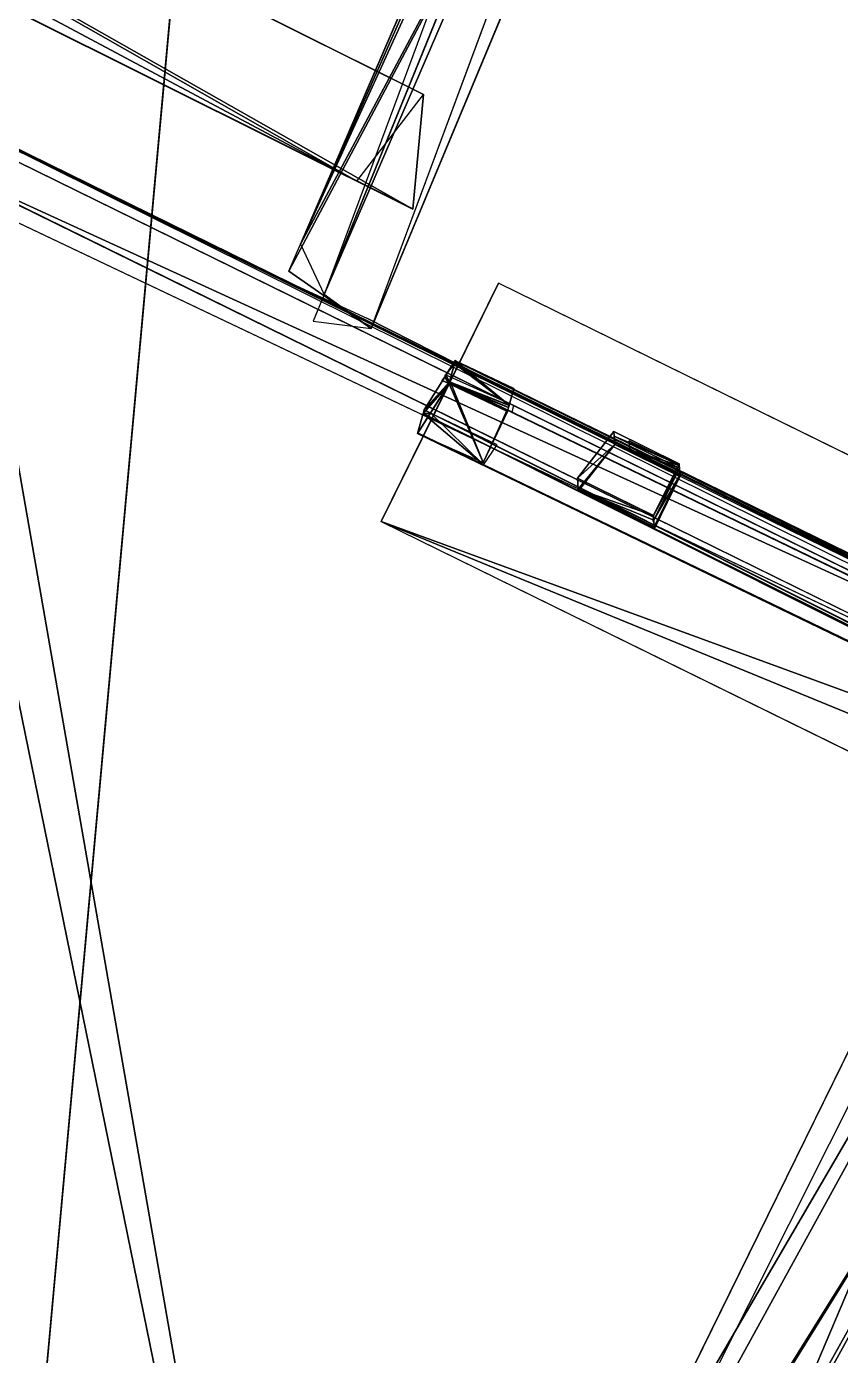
# Model space of a CAD drawing. Extents: x -273 to 66, y -64 to 315.
# Drawn here: x -15.977 to -13.026, y -1.338 to 3.479 of the extents above; entities that cross this region are included whole.
import ezdxf

# ---------------------------------------------------------------- set-up
doc = ezdxf.new("R2010")
doc.units = 0
doc.header["$MEASUREMENT"] = 0
doc.layers.get('0').update_dxf_attribs({"color": 13, "linetype": 'CONTINUOUS'})

# ---------------------------------------------------------------- blocks, each defined once
blk = doc.blocks.new('HOUSE')
at = {"color": 0}
for p, q in [((-50.626, 623.207, -108.507), (-58.625, 704.378, -149.683)), ((-58.185, 626.532, -109.81), (-61.583, 699.812, -146.831)), ((-58.185, 626.532, -109.81), (-61.583, 699.812, -146.831)), ((-60.347, 679.382, -141.137), (-54.871, 623.851, -116.837)), ((-54.805, 640.635, -116.903), (-203.952, 641.532, -116.499)), ((-54.805, 640.635, -116.903), (-203.952, 641.532, -116.499)), ((-54.805, 640.635, -115.992), (-203.942, 641.532, -115.992)), ((-203.498, 641.529, -115.788), (-54.805, 640.635, -115.992)), ((-187.856, 641.435, -116.499), (-54.805, 640.635, -116.499)), ((-187.856, 641.435, -116.499), (-54.805, 640.635, -116.824)), ((-187.856, 641.435, -116.499), (-54.805, 640.635, -116.824)), ((-56.418, 632.58, -117.112), (-54.805, 640.635, -116.903)), ((-51.73, 632.552, -116.3), (-54.805, 640.635, -115.992)), ((-54.805, 640.635, -116.3), (-54.805, 640.635, -115.992)), ((-51.73, 632.552, -116.3), (-54.805, 640.635, -116.3)), ((-51.73, 632.552, -116.3), (-54.805, 640.635, -115.992)), ((-54.805, 640.635, -116.903), (-51.73, 632.552, -116.903)), ((-51.73, 632.552, -116.3), (-54.805, 640.635, -116.3)), ((-54.805, 640.635, -116.3), (-54.805, 640.635, -116.499)), ((-54.805, 640.635, -116.499), (-54.805, 640.635, -116.824)), ((-54.805, 640.635, -116.824), (-54.805, 640.635, -116.903)), ((-54.805, 640.635, -116.499), (-54.805, 640.635, -116.824)), ((-54.805, 640.635, -116.824), (-54.805, 640.635, -116.903)), ((-56.418, 632.58, -117.112), (-205.101, 633.474, -116.71)), ((-56.418, 632.58, -117.112), (-205.101, 633.474, -116.71)), ((-51.73, 632.552, -117.124), (-56.418, 632.58, -117.112)), ((-51.73, 632.552, -116.3), (-51.73, 632.552, -116.903)), ((-51.73, 632.552, -116.3), (-51.73, 632.552, -116.903)), ((-51.73, 632.552, -116.903), (-51.73, 632.552, -117.124)), ((144.441, 630.931, -68.516), (-43.788, 630.93, -68.188)), ((-43.788, 630.93, -68.188), (-43.788, 622.494, -68.21)), ((-43.788, 630.93, -68.188), (-43.788, 622.494, -68.21)), ((-43.788, 622.493, -68.188), (-43.788, 630.93, -68.188)), ((-58.084, 624.338, -108.702), (-58.185, 626.532, -109.81)), ((-58.185, 626.532, -109.81), (-54.871, 623.851, -116.837)), ((-58.084, 624.338, -108.702), (-50.626, 623.207, -108.507)), ((118.094, 622.639, -108.362), (-89.19, 623.491, -108.362)), ((-86.255, 623.491, -116.708), (-30.338, 623.491, -116.708)), ((-61.219, 623.491, -108.375), (-82.752, 623.491, -108.375)), ((-82.752, 623.491, -116.446), (-61.219, 623.491, -116.519)), ((-82.752, 623.491, -116.446), (-61.219, 623.491, -116.519)), ((-61.219, 623.491, -108.375), (-51.265, 623.747, -108.375)), ((-30.338, 623.491, -108.375), (-61.219, 623.491, -108.375)), ((-56.699, 623.491, -116.553), (-61.219, 623.491, -116.519)), ((-30.338, 623.491, -108.375), (-61.219, 623.491, -108.375)), ((-56.699, 623.491, -116.553), (-61.219, 623.491, -116.519)), ((-46.462, 623.491, -116.569), (-56.699, 623.491, -116.553)), ((-46.462, 623.491, -116.569), (-56.699, 623.491, -116.553)), ((-54.871, 623.851, -116.837), (-54.725, 621.706, -115.875)), ((-51.265, 623.747, -108.375), (-49.454, 623.747, -108.375)), ((-49.454, 623.747, -108.375), (-30.338, 623.491, -108.375)), ((-30.338, 623.491, -116.623), (-46.462, 623.491, -116.569)), ((-30.338, 623.491, -116.623), (-46.462, 623.491, -116.569)), ((-43.874, 623.861, -107.831), (-44.344, 619.464, -108.063)), ((-44.223, 622.875, -78.967), (-43.935, 623.688, -102.781)), ((-43.863, 623.687, -102.782), (-43.935, 623.688, -102.781)), ((-43.874, 623.86, -107.807), (-43.874, 623.861, -107.831)), ((-43.874, 623.86, -107.807), (-43.873, 623.837, -107.132)), ((-43.873, 623.837, -107.132), (41.484, 623.947, -108.091)), ((-43.873, 623.837, -107.132), (-39.004, 623.896, -107.144)), ((-43.871, 623.818, -106.579), (-43.873, 623.837, -107.132)), ((-43.871, 623.818, -106.579), (-43.873, 623.837, -107.132)), ((-43.871, 623.818, -106.579), (-43.873, 623.837, -107.132)), ((-43.863, 623.687, -102.782), (-43.871, 623.818, -106.579)), ((-43.863, 623.687, -102.782), (-43.871, 623.818, -106.579)), ((-43.863, 623.687, -102.782), (-43.871, 623.818, -106.579)), ((-43.862, 623.667, -102.228), (-43.863, 623.687, -102.782)), ((-43.862, 623.667, -102.228), (-43.863, 623.687, -102.782)), ((-43.862, 623.667, -102.228), (-43.863, 623.687, -102.782)), ((-43.862, 623.667, -102.228), (-43.863, 623.687, -102.782)), ((-43.862, 623.667, -102.228), (41.495, 623.778, -103.187)), ((-43.796, 622.609, -71.546), (-43.862, 623.667, -102.228)), ((-43.796, 622.609, -71.546), (-43.862, 623.667, -102.228)), ((-43.796, 622.609, -71.546), (-43.862, 623.667, -102.228)), ((-43.796, 622.609, -71.546), (136.592, 623.644, -71.546)), ((126.817, 623.588, -68.536), (-43.796, 622.609, -68.536)), ((-39.004, 623.896, -107.144), (-38.943, 622.924, -78.981)), ((-30.338, 623.445, -108.187), (-31.253, 619.095, -108.187)), ((-31.253, 619.095, -185.561), (-30.338, 623.445, -185.561)), ((-30.338, 623.491, -108.375), (-30.338, 623.491, -108.163)), ((-30.338, 623.491, -116.623), (-30.338, 623.491, -108.375)), ((-30.338, 623.491, -116.623), (-30.338, 623.491, -108.375)), ((-30.338, 623.491, -108.375), (-24.878, 623.491, -108.375)), ((-29.095, 623.491, -116.627), (-30.338, 623.491, -116.623)), ((-30.338, 623.491, -116.708), (-30.338, 623.491, -116.623)), ((-24.878, 623.445, -108.187), (-30.338, 623.445, -108.187)), ((-24.878, 623.445, -158.397), (-30.338, 623.445, -158.397)), ((-30.338, 623.445, -158.397), (-30.338, 623.445, -108.187)), ((-30.338, 623.445, -158.397), (-30.338, 623.445, -108.187)), ((-30.338, 623.445, -185.32), (-30.338, 623.445, -158.397)), ((-30.338, 623.445, -185.561), (-30.338, 623.445, -185.32)), ((-30.338, 623.445, -185.32), (-24.878, 623.445, -185.228)), ((-30.338, 623.445, -185.32), (-30.338, 623.445, -158.397)), ((-30.338, 623.445, -158.397), (-24.878, 623.445, -158.763)), ((-29.095, 623.491, -171.058), (-24.878, 623.491, -171.058)), ((-24.878, 623.491, -116.641), (-29.095, 623.491, -116.627)), ((-24.878, 623.491, -116.641), (-29.095, 623.491, -116.627)), ((11.513, 623.491, -116.763), (-24.878, 623.491, -116.641)), ((-24.878, 623.491, -108.375), (-24.878, 623.491, -116.641)), ((-24.878, 623.491, -108.375), (11.513, 623.491, -108.375)), ((-24.878, 623.491, -108.375), (-24.878, 623.491, -116.641)), ((-24.878, 623.445, -118.124), (-24.878, 623.445, -108.187)), ((-24.878, 623.445, -158.397), (-24.878, 623.445, -118.124)), ((-24.878, 623.445, -158.397), (-24.878, 623.445, -118.124)), ((-24.878, 623.445, -118.124), (-24.878, 619.095, -118.124)), ((-24.878, 623.445, -158.763), (-24.878, 619.095, -158.407)), ((-24.878, 623.445, -158.763), (-24.878, 623.445, -158.397)), ((-24.878, 623.445, -118.124), (-24.878, 619.095, -118.124)), ((-24.878, 623.445, -118.124), (-24.878, 623.445, -108.187)), ((-24.878, 619.095, -108.187), (-24.878, 623.445, -108.187)), ((-24.878, 623.445, -158.763), (-24.878, 623.445, -178.434)), ((-24.878, 623.445, -185.228), (-24.878, 623.445, -178.434)), ((-24.878, 619.095, -158.763), (-24.878, 623.445, -158.763)), ((-24.878, 619.095, -185.318), (-24.878, 623.445, -185.228)), ((-24.878, 623.445, -185.228), (-24.878, 623.445, -178.434)), ((-24.878, 623.445, -158.763), (-24.878, 623.445, -178.434)), ((17.352, 622.685, -110.777), (-88.23, 622.685, -112.389)), ((-54.725, 621.706, -115.875), (-50.626, 623.207, -108.507)), ((-44.353, 622.486, -68.186), (-44.267, 622.75, -75.31)), ((-43.807, 622.493, -68.188), (-44.353, 622.486, -68.186)), ((-44.267, 622.75, -75.31), (-44.275, 622.878, -79.03)), ((-44.267, 622.75, -75.31), (-44.223, 622.875, -78.967)), ((-44.267, 622.75, -75.31), (-43.788, 622.493, -68.188)), ((-43.807, 622.493, -68.188), (-44.267, 622.75, -75.31)), ((-43.807, 622.493, -68.188), (-44.267, 622.75, -75.31)), ((-44.267, 622.75, -75.31), (-43.788, 622.493, -68.188)), ((-44.267, 622.75, -75.31), (-43.788, 622.493, -68.188)), ((-43.807, 622.493, -68.188), (-44.267, 622.75, -75.31)), ((-44.257, 618.092, -68.285), (-43.788, 622.493, -68.188)), ((-44.257, 618.092, -68.285), (-43.788, 622.493, -68.188)), ((-44.257, 618.092, -68.285), (-43.788, 622.493, -68.188)), ((-44.257, 618.092, -68.285), (-43.788, 622.488, -68.053)), ((-44.223, 622.875, -78.967), (-38.626, 623.055, -78.975)), ((-43.796, 622.609, -71.546), (-44.223, 622.875, -78.967)), ((-43.796, 622.609, -71.546), (-44.223, 622.875, -78.967)), ((-43.788, 622.493, -68.188), (-43.807, 622.493, -68.188)), ((-43.788, 622.493, -68.188), (-43.807, 622.493, -68.188)), ((-43.788, 622.482, -67.889), (-43.807, 622.493, -68.188)), ((-43.788, 622.482, -67.889), (-43.807, 622.493, -68.188)), ((-43.788, 622.482, -67.889), (-43.807, 622.493, -68.188)), ((-43.788, 622.493, -68.188), (-43.807, 622.493, -68.188)), ((-43.796, 622.609, -71.546), (-38.943, 622.924, -78.981)), ((-43.796, 622.609, -71.546), (-38.943, 622.924, -78.981)), ((-43.795, 622.598, -71.238), (-43.796, 622.609, -71.546)), ((-43.795, 622.598, -71.238), (-43.796, 622.609, -71.546)), ((-43.795, 622.598, -71.238), (-43.796, 622.609, -71.546)), ((-43.796, 622.609, -68.536), (-43.796, 622.609, -71.546)), ((-38.943, 622.914, -78.673), (-43.795, 622.598, -71.238)), ((-38.943, 622.914, -78.673), (-43.795, 622.598, -71.238)), ((-43.795, 622.598, -71.238), (-43.788, 622.494, -68.21)), ((-43.795, 622.598, -71.238), (-43.788, 622.494, -68.21)), ((-43.795, 622.598, -71.238), (-43.788, 622.494, -68.21)), ((-43.788, 622.493, -68.188), (-38.603, 622.683, -68.194)), ((-43.592, 622.495, -68.188), (-43.788, 622.493, -68.188)), ((-43.592, 622.495, -68.188), (-43.788, 622.482, -67.889)), ((-43.592, 622.495, -68.188), (-43.788, 622.493, -68.188)), ((-43.592, 622.495, -68.188), (-43.788, 622.493, -68.188)), ((-43.592, 622.495, -68.188), (-43.788, 622.482, -67.889)), ((-43.592, 622.495, -68.188), (-43.788, 622.493, -68.188)), ((-43.788, 622.494, -68.21), (-43.788, 622.493, -68.188)), ((-43.788, 622.494, -68.21), (-43.788, 622.493, -68.188)), ((-43.788, 622.494, -68.21), (-43.788, 622.493, -68.188)), ((-43.788, 622.494, -68.21), (-43.788, 610.942, -68.241)), ((-43.788, 622.494, -68.21), (-43.788, 622.493, -68.188)), ((-43.788, 622.493, -68.188), (-43.788, 622.488, -68.053)), ((-38.878, 618.298, -68.426), (-43.788, 622.493, -68.188)), ((-38.878, 618.298, -68.426), (-43.788, 622.493, -68.188)), ((-43.788, 622.493, -68.188), (-43.788, 622.488, -68.053)), ((-43.788, 622.493, -68.188), (-43.788, 622.488, -68.053)), ((-43.788, 622.493, -68.188), (-43.788, 622.488, -68.053)), ((-43.788, 622.488, -68.053), (-43.788, 622.482, -67.889)), ((-43.788, 622.488, -68.053), (-43.788, 622.482, -67.889)), ((-43.788, 622.488, -68.053), (-43.788, 622.482, -67.889)), ((-38.92, 622.552, -68.2), (-43.592, 622.495, -68.188)), ((-38.92, 622.552, -68.2), (-43.592, 622.495, -68.188)), ((-39.014, 622.683, -68.201), (-38.878, 618.298, -68.426)), ((-38.943, 622.924, -78.981), (-38.943, 622.914, -78.673)), ((-38.943, 622.914, -78.673), (-38.935, 622.798, -75.324)), ((-38.935, 622.798, -75.324), (-38.92, 622.552, -68.2)), ((-38.92, 622.552, -68.2), (-38.878, 618.298, -68.426)), ((-88.23, 619.79, -112.389), (17.352, 619.79, -110.777)), ((-81.778, 618.536, -112.239), (10.905, 619.79, -110.24)), ((-44.344, 619.464, -108.063), (-44.33, 619.253, -101.935)), ((-43.75, 619.464, -107.831), (-44.344, 619.464, -108.063)), ((-44.344, 619.464, -108.063), (-44.33, 619.253, -101.935)), ((-44.344, 619.464, -108.063), (-44.33, 619.253, -101.935)), ((46.144, 618.789, -108.38), (-44.344, 619.464, -108.063)), ((-38.273, 619.531, -107.845), (-43.75, 619.464, -107.831)), ((-44.33, 619.253, -101.935), (46.157, 618.577, -102.252)), ((132.963, 619.243, -72.695), (-44.257, 618.092, -72.695)), ((-44.257, 618.092, -68.285), (-38.878, 618.298, -68.426)), ((-31.253, 619.095, -119.613), (-31.253, 619.095, -185.561)), ((-31.253, 619.095, -108.187), (-31.253, 619.095, -119.613)), ((-31.253, 619.095, -108.187), (-24.878, 619.095, -108.187)), ((-31.253, 619.095, -108.187), (-31.253, 619.095, -119.613)), ((-31.253, 619.095, -119.613), (-31.253, 619.095, -185.561)), ((-31.253, 619.095, -185.561), (-24.878, 619.095, -185.561)), ((-24.878, 618.97, -158.397), (-24.878, 619.095, -185.318)), ((-24.878, 619.095, -158.407), (-24.878, 619.095, -118.124)), ((-24.878, 619.095, -118.124), (-24.878, 619.095, -108.187)), ((-24.878, 619.095, -158.407), (-24.878, 619.095, -118.124)), ((-24.878, 619.095, -118.124), (-24.878, 619.095, -108.187)), ((-24.878, 619.095, -185.561), (-24.878, 619.095, -185.318)), ((-24.878, 619.095, -185.318), (-24.878, 619.095, -158.763)), ((-24.878, 619.095, -158.763), (-24.878, 619.095, -158.407)), ((-24.878, 619.095, -185.318), (-24.878, 619.095, -158.763)), ((5.57, 502.773, -112.415), (5.57, 619.008, -112.415)), ((5.57, 368.738, -112.415), (7.618, 618.956, -108.811)), ((-44.257, 618.092, -68.285), (-38.781, 618.159, -68.298)), ((-44.257, 618.092, -72.695), (-44.257, 618.092, -68.285)), ((-43.788, 610.942, -68.241), (144.441, 610.943, -68.569))]:
    blk.add_line(p, q, dxfattribs=at)
at = {"color": 17}
for p, q in [((-50.626, 623.207, -108.507), (-55.314, 703.34, -148.94)), ((-60.012, 699.574, -150.808), (-54.871, 623.851, -116.837)), ((-60.012, 699.574, -150.808), (-54.871, 623.851, -116.837)), ((-51.73, 632.552, -116.3), (-205.101, 633.474, -116.09)), ((-51.73, 632.552, -116.3), (-205.101, 633.474, -116.09)), ((-30.338, 623.445, -158.397), (-30.338, 623.491, -108.375)), ((-29.095, 623.491, -116.627), (-29.095, 623.491, -171.058)), ((-24.878, 623.491, -116.641), (-24.878, 623.491, -171.058)), ((-38.935, 622.798, -75.324), (-43.592, 622.495, -68.188)), ((-38.935, 622.798, -75.324), (-43.592, 622.495, -68.188)), ((-38.603, 622.683, -68.194), (-38.626, 623.055, -78.975)), ((-38.781, 618.159, -68.298), (-38.273, 619.531, -107.845)), ((-44.33, 619.253, -101.935), (-44.257, 618.092, -68.285)), ((-44.33, 619.253, -101.935), (-44.257, 618.092, -68.285)), ((-44.257, 618.092, -68.285), (136.584, 619.267, -68.285))]:
    blk.add_line(p, q, dxfattribs=at)
at = {"color": 0}
mesh = blk.add_polyface(dxfattribs=at)
corners = [(-55.314, 703.34, -148.94), (-61.664, 701.557, -147.712), (-61.808, 704.663, -149.281), (-61.583, 699.812, -146.831), (-58.185, 626.532, -109.81), (-58.084, 624.338, -108.702), (-50.626, 623.207, -108.507)]
mesh.append_faces([[corners[k] for k in face] for face in [(0, 1, 2), (5, 0, 6)]], dxfattribs={"vtx0": -1, "color": 0})
mesh.append_faces([[corners[k] for k in face] for face in [(1, 0, 3), (3, 0, 4), (4, 0, 5)]], dxfattribs={"vtx0": -1, "vtx1": -1, "color": 0})
mesh = blk.add_polyface(dxfattribs=at)
corners = [(-50.626, 623.207, -108.507), (-54.871, 623.851, -116.837), (-54.725, 621.706, -115.875), (-58.625, 704.378, -149.683), (-60.012, 699.574, -150.808), (-60.275, 703.442, -152.543)]
mesh.append_faces([[corners[k] for k in face] for face in [(0, 1, 2), (4, 3, 5)]], dxfattribs={"vtx0": -1, "color": 0})
mesh.append_faces([[corners[k] for k in face] for face in [(1, 3, 4)]], dxfattribs={"vtx0": -1, "vtx1": -1, "color": 0})
mesh.append_faces([[corners[k] for k in face] for face in [(1, 0, 3)]], dxfattribs={"vtx0": -1, "vtx2": -1, "color": 0})
mesh = blk.add_polyface(dxfattribs=at)
corners = [(-60.012, 699.574, -150.808), (-58.185, 626.532, -109.81), (-54.871, 623.851, -116.837), (-60.846, 699.7, -148.698), (-61.583, 699.812, -146.831)]
mesh.append_faces([[corners[k] for k in face] for face in [(0, 1, 2), (1, 3, 4)]], dxfattribs={"vtx0": -1, "color": 0})
mesh.append_faces([[corners[k] for k in face] for face in [(1, 0, 3)]], dxfattribs={"vtx0": -1, "vtx2": -1, "color": 0})
mesh = blk.add_polyface(dxfattribs=at)
corners = [(-205.101, 633.474, -116.71), (-204.759, 637.504, -116.604), (-205.566, 633.476, -116.709), (-56.418, 632.58, -117.112), (-203.952, 641.532, -116.499), (-54.805, 640.635, -116.903)]
mesh.append_faces([[corners[k] for k in face] for face in [(0, 1, 2), (4, 3, 5)]], dxfattribs={"vtx0": -1, "color": 0})
mesh.append_faces([[corners[k] for k in face] for face in [(1, 3, 4)]], dxfattribs={"vtx0": -1, "vtx1": -1, "color": 0})
mesh.append_faces([[corners[k] for k in face] for face in [(1, 0, 3)]], dxfattribs={"vtx0": -1, "vtx2": -1, "color": 0})
mesh = blk.add_polyface(dxfattribs=at)
corners = [(-203.498, 641.529, -115.788), (-51.73, 632.552, -116.3), (-205.101, 633.474, -116.09), (-54.805, 640.635, -115.992)]
mesh.append_faces([[corners[k] for k in face] for face in [(0, 1, 2), (1, 0, 3)]], dxfattribs={"vtx0": -1, "color": 0})
mesh = blk.add_polyface(dxfattribs=at)
corners = [(-54.805, 640.635, -116.824), (-203.952, 641.532, -116.499), (-54.805, 640.635, -116.903), (-187.856, 641.435, -116.499)]
mesh.append_faces([[corners[k] for k in face] for face in [(0, 1, 2), (1, 0, 3)]], dxfattribs={"vtx0": -1, "color": 0})
mesh = blk.add_polyface(dxfattribs=at)
corners = [(-187.856, 641.435, -116.499), (-54.805, 640.635, -116.824), (-54.805, 640.635, -116.499)]
mesh.append_faces([[corners[k] for k in face] for face in [(0, 1, 2)]], dxfattribs={"color": 0})
mesh = blk.add_polyface(dxfattribs=at)
corners = [(-54.805, 640.635, -116.3), (-51.73, 632.552, -116.3), (-54.805, 640.635, -115.992)]
mesh.append_faces([[corners[k] for k in face] for face in [(0, 1, 2)]], dxfattribs={"color": 0})
mesh = blk.add_polyface(dxfattribs=at)
corners = [(-54.805, 640.635, -116.3), (-54.805, 640.635, -116.824), (-51.73, 632.552, -116.3), (-54.805, 640.635, -116.499), (-54.805, 640.635, -116.903), (-51.73, 632.552, -116.903)]
mesh.append_faces([[corners[k] for k in face] for face in [(1, 0, 3), (2, 4, 5)]], dxfattribs={"vtx0": -1, "color": 0})
mesh.append_faces([[corners[k] for k in face] for face in [(0, 1, 2), (4, 2, 1)]], dxfattribs={"vtx0": -1, "vtx1": -1, "color": 0})
mesh = blk.add_polyface(dxfattribs=at)
corners = [(-56.418, 632.58, -117.112), (-51.73, 632.552, -116.903), (-51.73, 632.552, -117.124), (-205.101, 633.474, -116.71), (-51.73, 632.552, -116.3), (-205.101, 633.474, -116.09)]
mesh.append_faces([[corners[k] for k in face] for face in [(0, 1, 2), (4, 3, 5)]], dxfattribs={"vtx0": -1, "color": 0})
mesh.append_faces([[corners[k] for k in face] for face in [(1, 3, 4)]], dxfattribs={"vtx0": -1, "vtx1": -1, "color": 0})
mesh.append_faces([[corners[k] for k in face] for face in [(1, 0, 3)]], dxfattribs={"vtx0": -1, "vtx2": -1, "color": 0})
at = {"color": 17}
mesh = blk.add_polyface(dxfattribs=at)
corners = [(144.441, 610.943, -68.569), (144.441, 623.588, -68.536), (-43.788, 610.942, -68.241), (-43.788, 630.93, -68.188), (-43.788, 622.494, -68.21), (144.441, 630.931, -68.516)]
mesh.append_faces([[corners[k] for k in face] for face in [(2, 3, 4)]], dxfattribs={"vtx0": -1, "color": 17})
mesh.append_faces([[corners[k] for k in face] for face in [(3, 2, 5), (5, 2, 1)]], dxfattribs={"vtx0": -1, "vtx1": -1, "color": 17})
mesh.append_faces([[corners[k] for k in face] for face in [(0, 1, 2)]], dxfattribs={"vtx1": -1, "color": 17})
at = {"color": 0}
mesh = blk.add_polyface(dxfattribs=at)
corners = [(-43.788, 630.93, -68.188), (-43.788, 622.493, -68.188), (-43.788, 622.494, -68.21)]
mesh.append_faces([[corners[k] for k in face] for face in [(0, 1, 2)]], dxfattribs={"color": 0})
mesh = blk.add_polyface(dxfattribs=at)
corners = [(-86.255, 623.491, -116.435), (-30.338, 623.491, -116.708), (-86.255, 623.491, -116.708), (-56.699, 623.491, -116.553), (-30.338, 623.491, -116.623), (-46.462, 623.491, -116.569), (-82.752, 623.491, -116.446), (-61.219, 623.491, -116.519)]
mesh.append_faces([[corners[k] for k in face] for face in [(0, 1, 2), (4, 3, 5), (3, 6, 7)]], dxfattribs={"vtx0": -1, "color": 0})
mesh.append_faces([[corners[k] for k in face] for face in [(1, 3, 4)]], dxfattribs={"vtx0": -1, "vtx1": -1, "color": 0})
mesh.append_faces([[corners[k] for k in face] for face in [(1, 0, 3)]], dxfattribs={"vtx0": -1, "vtx1": -1, "vtx2": -1, "color": 0})
mesh.append_faces([[corners[k] for k in face] for face in [(3, 0, 6)]], dxfattribs={"vtx0": -1, "vtx2": -1, "color": 0})
at = {"color": 17}
mesh = blk.add_polyface(dxfattribs=at)
corners = [(-46.462, 623.491, -116.569), (-30.338, 623.491, -108.375), (-30.338, 623.491, -116.623), (-56.699, 623.491, -116.553), (-61.219, 623.491, -116.519), (-82.752, 623.491, -116.446), (-61.219, 623.491, -108.375), (-82.752, 623.491, -108.375)]
mesh.append_faces([[corners[k] for k in face] for face in [(0, 1, 2), (6, 5, 7)]], dxfattribs={"vtx0": -1, "color": 17})
mesh.append_faces([[corners[k] for k in face] for face in [(1, 5, 6)]], dxfattribs={"vtx0": -1, "vtx1": -1, "color": 17})
mesh.append_faces([[corners[k] for k in face] for face in [(1, 0, 3), (1, 3, 4), (1, 4, 5)]], dxfattribs={"vtx0": -1, "vtx2": -1, "color": 17})
at = {"color": 0}
mesh = blk.add_polyface(dxfattribs=at)
corners = [(-51.265, 623.747, -108.375), (-30.338, 623.491, -108.375), (-61.219, 623.491, -108.375), (-49.454, 623.747, -108.375)]
mesh.append_faces([[corners[k] for k in face] for face in [(0, 1, 2), (1, 0, 3)]], dxfattribs={"vtx0": -1, "color": 0})
mesh = blk.add_polyface(dxfattribs=at)
corners = [(-44.33, 619.253, -101.935), (-43.788, 622.493, -68.188), (-44.257, 618.092, -68.285), (-44.344, 619.464, -108.063), (-43.788, 622.494, -68.21), (-43.795, 622.598, -71.238), (-43.796, 622.609, -71.546), (-43.874, 623.861, -107.831), (-43.874, 623.86, -107.807), (-43.862, 623.667, -102.228), (-43.863, 623.687, -102.782), (-43.871, 623.818, -106.579), (-43.873, 623.837, -107.132)]
mesh.append_faces([[corners[k] for k in face] for face in [(0, 1, 2), (11, 8, 12)]], dxfattribs={"vtx0": -1, "color": 0})
mesh.append_faces([[corners[k] for k in face] for face in [(1, 3, 4), (4, 3, 5), (5, 3, 6), (6, 8, 9), (9, 8, 10), (10, 8, 11)]], dxfattribs={"vtx0": -1, "vtx1": -1, "color": 0})
mesh.append_faces([[corners[k] for k in face] for face in [(1, 0, 3), (6, 3, 7), (6, 7, 8)]], dxfattribs={"vtx0": -1, "vtx2": -1, "color": 0})
mesh = blk.add_polyface(dxfattribs=at)
corners = [(-43.935, 623.688, -102.781), (-43.862, 623.667, -102.228), (-43.863, 623.687, -102.782), (-44.223, 622.875, -78.967), (-43.796, 622.609, -71.546)]
mesh.append_faces([[corners[k] for k in face] for face in [(0, 1, 2), (1, 3, 4)]], dxfattribs={"vtx0": -1, "color": 0})
mesh.append_faces([[corners[k] for k in face] for face in [(1, 0, 3)]], dxfattribs={"vtx0": -1, "vtx2": -1, "color": 0})
at = {"color": 17}
mesh = blk.add_polyface(dxfattribs=at)
corners = [(-43.873, 623.837, -107.132), (41.495, 623.778, -103.187), (41.484, 623.947, -108.091), (-43.871, 623.818, -106.579), (-43.863, 623.687, -102.782), (-43.862, 623.667, -102.228)]
mesh.append_faces([[corners[k] for k in face] for face in [(0, 1, 2), (1, 4, 5)]], dxfattribs={"vtx0": -1, "color": 17})
mesh.append_faces([[corners[k] for k in face] for face in [(1, 0, 3), (1, 3, 4)]], dxfattribs={"vtx0": -1, "vtx2": -1, "color": 17})
mesh = blk.add_polyface(dxfattribs=at)
corners = [(-43.873, 623.837, -107.132), (-38.943, 622.924, -78.981), (-39.004, 623.896, -107.144), (-43.871, 623.818, -106.579), (-43.863, 623.687, -102.782), (-43.862, 623.667, -102.228), (-43.796, 622.609, -71.546)]
mesh.append_faces([[corners[k] for k in face] for face in [(0, 1, 2), (1, 5, 6)]], dxfattribs={"vtx0": -1, "color": 17})
mesh.append_faces([[corners[k] for k in face] for face in [(1, 0, 3), (1, 3, 4), (1, 4, 5)]], dxfattribs={"vtx0": -1, "vtx2": -1, "color": 17})
at = {"color": 0}
mesh = blk.add_polyface(dxfattribs=at)
corners = [(136.592, 623.644, -68.536), (-43.796, 622.609, -71.546), (136.592, 623.644, -71.546), (-43.796, 622.609, -68.536), (126.817, 623.588, -68.536)]
mesh.append_faces([[corners[k] for k in face] for face in [(0, 1, 2), (3, 0, 4)]], dxfattribs={"vtx0": -1, "color": 0})
mesh.append_faces([[corners[k] for k in face] for face in [(1, 0, 3)]], dxfattribs={"vtx0": -1, "vtx1": -1, "color": 0})
at = {"color": 17}
mesh = blk.add_polyface(dxfattribs=at)
corners = [(-30.338, 623.445, -108.187), (-31.253, 619.095, -119.613), (-31.253, 619.095, -108.187), (-31.253, 619.095, -185.561), (-30.338, 623.445, -185.561), (-30.338, 623.445, -158.397), (-30.338, 623.445, -185.32)]
mesh.append_faces([[corners[k] for k in face] for face in [(0, 1, 2), (4, 5, 6)]], dxfattribs={"vtx0": -1, "color": 17})
mesh.append_faces([[corners[k] for k in face] for face in [(1, 0, 3), (3, 0, 4)]], dxfattribs={"vtx0": -1, "vtx1": -1, "color": 17})
mesh.append_faces([[corners[k] for k in face] for face in [(4, 0, 5)]], dxfattribs={"vtx0": -1, "vtx2": -1, "color": 17})
mesh = blk.add_polyface(dxfattribs=at)
corners = [(-29.095, 623.491, -116.627), (-24.878, 623.491, -108.375), (-24.878, 623.491, -116.641), (-30.338, 623.491, -116.623), (-30.338, 623.491, -108.375)]
mesh.append_faces([[corners[k] for k in face] for face in [(0, 1, 2), (1, 3, 4)]], dxfattribs={"vtx0": -1, "color": 17})
mesh.append_faces([[corners[k] for k in face] for face in [(1, 0, 3)]], dxfattribs={"vtx0": -1, "vtx2": -1, "color": 17})
mesh = blk.add_polyface(dxfattribs=at)
corners = [(-30.338, 623.445, -108.187), (-24.878, 623.445, -158.397), (-30.338, 623.445, -158.397), (-24.878, 623.445, -118.124), (-24.878, 623.445, -108.187)]
mesh.append_faces([[corners[k] for k in face] for face in [(0, 1, 2), (3, 0, 4)]], dxfattribs={"vtx0": -1, "color": 17})
mesh.append_faces([[corners[k] for k in face] for face in [(1, 0, 3)]], dxfattribs={"vtx0": -1, "vtx1": -1, "color": 17})
mesh = blk.add_polyface(dxfattribs=at)
corners = [(-30.338, 623.445, -158.397), (-24.878, 623.445, -185.228), (-30.338, 623.445, -185.32), (-24.878, 623.445, -178.434), (-24.878, 623.445, -158.763)]
mesh.append_faces([[corners[k] for k in face] for face in [(0, 1, 2), (3, 0, 4)]], dxfattribs={"vtx0": -1, "color": 17})
mesh.append_faces([[corners[k] for k in face] for face in [(1, 0, 3)]], dxfattribs={"vtx0": -1, "vtx1": -1, "color": 17})
mesh = blk.add_polyface(dxfattribs=at)
corners = [(-29.095, 623.491, -116.627), (-24.878, 623.491, -171.058), (-29.095, 623.491, -171.058), (-24.878, 623.491, -116.641)]
mesh.append_faces([[corners[k] for k in face] for face in [(0, 1, 2), (1, 0, 3)]], dxfattribs={"vtx0": -1, "color": 17})
mesh = blk.add_polyface(dxfattribs=at)
corners = [(-24.878, 623.491, -116.641), (11.513, 623.491, -108.375), (11.513, 623.491, -116.763), (-24.878, 623.491, -108.375)]
mesh.append_faces([[corners[k] for k in face] for face in [(0, 1, 2), (1, 0, 3)]], dxfattribs={"vtx0": -1, "color": 17})
mesh = blk.add_polyface(dxfattribs=at)
corners = [(-24.878, 619.095, -158.407), (-24.878, 623.445, -118.124), (-24.878, 619.095, -118.124), (-24.878, 623.445, -158.763), (-24.878, 623.445, -158.397)]
mesh.append_faces([[corners[k] for k in face] for face in [(0, 1, 2), (1, 3, 4)]], dxfattribs={"vtx0": -1, "color": 17})
mesh.append_faces([[corners[k] for k in face] for face in [(1, 0, 3)]], dxfattribs={"vtx0": -1, "vtx2": -1, "color": 17})
at = {"color": 0}
mesh = blk.add_polyface(dxfattribs=at)
corners = [(-24.878, 623.445, -118.124), (-24.878, 619.095, -108.187), (-24.878, 619.095, -118.124), (-24.878, 623.445, -108.187)]
mesh.append_faces([[corners[k] for k in face] for face in [(0, 1, 2), (1, 0, 3)]], dxfattribs={"vtx0": -1, "color": 0})
at = {"color": 17}
mesh = blk.add_polyface(dxfattribs=at)
corners = [(-24.878, 623.445, -185.228), (-24.878, 623.445, -178.434), (-24.878, 619.095, -185.318), (-24.878, 623.445, -158.763), (-24.878, 619.095, -158.763)]
mesh.append_faces([[corners[k] for k in face] for face in [(2, 3, 4)]], dxfattribs={"vtx0": -1, "color": 17})
mesh.append_faces([[corners[k] for k in face] for face in [(3, 2, 1)]], dxfattribs={"vtx0": -1, "vtx1": -1, "color": 17})
mesh.append_faces([[corners[k] for k in face] for face in [(0, 1, 2)]], dxfattribs={"vtx1": -1, "color": 17})
at = {"color": 0}
mesh = blk.add_polyface(dxfattribs=at)
corners = [(17.352, 622.685, -110.777), (-88.23, 619.79, -112.389), (-88.23, 622.685, -112.389), (17.352, 619.79, -110.777)]
mesh.append_faces([[corners[k] for k in face] for face in [(0, 1, 2), (1, 0, 3)]], dxfattribs={"vtx0": -1, "color": 0})
mesh = blk.add_polyface(dxfattribs=at)
corners = [(-44.353, 622.486, -68.186), (-43.807, 622.493, -68.188), (-44.267, 622.75, -75.31)]
mesh.append_faces([[corners[k] for k in face] for face in [(0, 1, 2)]], dxfattribs={"color": 0})
mesh = blk.add_polyface(dxfattribs=at)
corners = [(-44.267, 622.75, -75.31), (-43.796, 622.609, -71.546), (-44.223, 622.875, -78.967), (-43.795, 622.598, -71.238), (-43.788, 622.493, -68.188), (-43.788, 622.494, -68.21)]
mesh.append_faces([[corners[k] for k in face] for face in [(0, 1, 2), (3, 4, 5)]], dxfattribs={"vtx0": -1, "color": 0})
mesh.append_faces([[corners[k] for k in face] for face in [(1, 0, 3)]], dxfattribs={"vtx0": -1, "vtx1": -1, "color": 0})
mesh.append_faces([[corners[k] for k in face] for face in [(3, 0, 4)]], dxfattribs={"vtx0": -1, "vtx2": -1, "color": 0})
mesh = blk.add_polyface(dxfattribs=at)
corners = [(-43.807, 622.493, -68.188), (-44.267, 622.75, -75.31), (-43.788, 622.493, -68.188)]
mesh.append_faces([[corners[k] for k in face] for face in [(0, 1, 2)]], dxfattribs={"color": 0})
mesh = blk.add_polyface(dxfattribs=at)
corners = [(-43.807, 622.493, -68.188), (-43.788, 622.493, -68.188), (-44.267, 622.75, -75.31), (-43.788, 622.488, -68.053), (-43.788, 622.482, -67.889)]
mesh.append_faces([[corners[k] for k in face] for face in [(0, 1, 2), (3, 0, 4)]], dxfattribs={"vtx0": -1, "color": 0})
mesh.append_faces([[corners[k] for k in face] for face in [(1, 0, 3)]], dxfattribs={"vtx0": -1, "vtx1": -1, "color": 0})
mesh = blk.add_polyface(dxfattribs=at)
corners = [(-38.878, 618.298, -68.426), (-43.788, 622.493, -68.188), (-44.257, 618.092, -68.285)]
mesh.append_faces([[corners[k] for k in face] for face in [(0, 1, 2)]], dxfattribs={"color": 0})
mesh = blk.add_polyface(dxfattribs=at)
corners = [(-43.788, 622.493, -68.188), (-43.788, 622.488, -68.053), (-44.257, 618.092, -68.285)]
mesh.append_faces([[corners[k] for k in face] for face in [(0, 1, 2)]], dxfattribs={"color": 0})
mesh = blk.add_polyface(dxfattribs=at)
corners = [(-43.807, 622.493, -68.188), (-43.788, 622.488, -68.053), (-43.788, 622.493, -68.188), (-43.788, 622.482, -67.889)]
mesh.append_faces([[corners[k] for k in face] for face in [(0, 1, 2), (1, 0, 3)]], dxfattribs={"vtx0": -1, "color": 0})
mesh = blk.add_polyface(dxfattribs=at)
corners = [(-43.796, 622.609, -71.546), (-38.943, 622.914, -78.673), (-38.943, 622.924, -78.981), (-43.795, 622.598, -71.238)]
mesh.append_faces([[corners[k] for k in face] for face in [(0, 1, 2), (1, 0, 3)]], dxfattribs={"vtx0": -1, "color": 0})
at = {"color": 17}
mesh = blk.add_polyface(dxfattribs=at)
corners = [(-43.795, 622.598, -71.238), (-38.935, 622.798, -75.324), (-38.943, 622.914, -78.673), (-43.592, 622.495, -68.188), (-43.788, 622.494, -68.21), (-43.788, 622.493, -68.188)]
mesh.append_faces([[corners[k] for k in face] for face in [(0, 1, 2), (3, 4, 5)]], dxfattribs={"vtx0": -1, "color": 17})
mesh.append_faces([[corners[k] for k in face] for face in [(1, 0, 3)]], dxfattribs={"vtx0": -1, "vtx1": -1, "color": 17})
mesh.append_faces([[corners[k] for k in face] for face in [(3, 0, 4)]], dxfattribs={"vtx0": -1, "vtx2": -1, "color": 17})
at = {"color": 0}
mesh = blk.add_polyface(dxfattribs=at)
corners = [(-38.878, 618.298, -68.426), (-43.592, 622.495, -68.188), (-43.788, 622.493, -68.188), (-38.92, 622.552, -68.2)]
mesh.append_faces([[corners[k] for k in face] for face in [(0, 1, 2), (1, 0, 3)]], dxfattribs={"vtx0": -1, "color": 0})
mesh = blk.add_polyface(dxfattribs=at)
corners = [(-43.592, 622.495, -68.188), (-43.788, 622.488, -68.053), (-43.788, 622.482, -67.889), (-43.788, 622.493, -68.188)]
mesh.append_faces([[corners[k] for k in face] for face in [(0, 1, 2), (1, 0, 3)]], dxfattribs={"vtx0": -1, "color": 0})
at = {"color": 17}
mesh = blk.add_polyface(dxfattribs=at)
corners = [(-43.592, 622.495, -68.188), (-38.92, 622.552, -68.2), (-38.935, 622.798, -75.324)]
mesh.append_faces([[corners[k] for k in face] for face in [(0, 1, 2)]], dxfattribs={"color": 17})
at = {"color": 0}
mesh = blk.add_polyface(dxfattribs=at)
corners = [(-87.645, 619.438, -112.366), (-89.942, 580.831, -112.415), (-89.942, 619.79, -112.415), (-89.942, 578.486, -112.415), (-89.942, 502.773, -112.415), (-87.641, 619.414, -112.366), (2.57, 502.773, -110.42), (-81.778, 618.536, -112.239), (10.905, 619.79, -110.24), (5.57, 502.773, -110.355), (17.394, 502.773, -110.1), (17.394, 619.79, -110.1)]
mesh.append_faces([[corners[k] for k in face] for face in [(0, 1, 2), (10, 8, 11)]], dxfattribs={"vtx0": -1, "color": 0})
mesh.append_faces([[corners[k] for k in face] for face in [(1, 0, 3), (3, 0, 4), (4, 5, 6), (6, 8, 9), (9, 8, 10)]], dxfattribs={"vtx0": -1, "vtx1": -1, "color": 0})
mesh.append_faces([[corners[k] for k in face] for face in [(4, 0, 5), (6, 5, 7), (6, 7, 8)]], dxfattribs={"vtx0": -1, "vtx2": -1, "color": 0})
at = {"color": 17}
mesh = blk.add_polyface(dxfattribs=at)
corners = [(-44.33, 619.253, -101.935), (-43.75, 619.464, -107.831), (-44.344, 619.464, -108.063), (-38.781, 618.159, -68.298), (-38.273, 619.531, -107.845), (-44.257, 618.092, -68.285)]
mesh.append_faces([[corners[k] for k in face] for face in [(0, 1, 2), (1, 3, 4), (3, 0, 5)]], dxfattribs={"vtx0": -1, "color": 17})
mesh.append_faces([[corners[k] for k in face] for face in [(3, 1, 0)]], dxfattribs={"vtx0": -1, "vtx1": -1, "vtx2": -1, "color": 17})
at = {"color": 0}
mesh = blk.add_polyface(dxfattribs=at)
corners = [(46.146, 618.75, -107.261), (-44.344, 619.464, -108.063), (46.144, 618.789, -108.38), (-44.33, 619.253, -101.935), (46.157, 618.577, -102.252)]
mesh.append_faces([[corners[k] for k in face] for face in [(0, 1, 2), (3, 0, 4)]], dxfattribs={"vtx0": -1, "color": 0})
mesh.append_faces([[corners[k] for k in face] for face in [(1, 0, 3)]], dxfattribs={"vtx0": -1, "vtx1": -1, "color": 0})
at = {"color": 17}
mesh = blk.add_polyface(dxfattribs=at)
corners = [(-44.257, 618.092, -68.285), (132.963, 619.243, -72.695), (-44.257, 618.092, -72.695), (136.584, 619.267, -68.285), (136.584, 619.267, -72.695)]
mesh.append_faces([[corners[k] for k in face] for face in [(0, 1, 2), (1, 3, 4)]], dxfattribs={"vtx0": -1, "color": 17})
mesh.append_faces([[corners[k] for k in face] for face in [(3, 1, 0)]], dxfattribs={"vtx0": -1, "vtx1": -1, "color": 17})
at = {"color": 0}
mesh = blk.add_polyface(dxfattribs=at)
corners = [(-24.878, 619.095, -185.318), (-31.253, 619.095, -185.561), (-24.878, 619.095, -185.561), (-31.253, 619.095, -119.613), (-24.878, 619.095, -158.763), (-24.878, 619.095, -158.407), (-24.878, 619.095, -118.124), (-31.253, 619.095, -108.187), (-24.878, 619.095, -108.187)]
mesh.append_faces([[corners[k] for k in face] for face in [(0, 1, 2), (7, 6, 8)]], dxfattribs={"vtx0": -1, "color": 0})
mesh.append_faces([[corners[k] for k in face] for face in [(1, 0, 3), (3, 6, 7)]], dxfattribs={"vtx0": -1, "vtx1": -1, "color": 0})
mesh.append_faces([[corners[k] for k in face] for face in [(3, 0, 4), (3, 4, 5), (3, 5, 6)]], dxfattribs={"vtx0": -1, "vtx2": -1, "color": 0})
mesh = blk.add_polyface(dxfattribs=at)
corners = [(17.281, 619.008, -108.375), (5.57, 502.773, -112.415), (5.57, 619.008, -112.415), (5.57, 500.427, -112.415), (5.57, 397.223, -112.415), (5.57, 369.096, -112.415), (17.281, 369.177, -108.375), (17.281, 369.096, -108.375)]
mesh.append_faces([[corners[k] for k in face] for face in [(0, 1, 2)]], dxfattribs={"vtx0": -1, "color": 0})
mesh.append_faces([[corners[k] for k in face] for face in [(1, 0, 3), (3, 0, 4), (4, 0, 5)]], dxfattribs={"vtx0": -1, "vtx1": -1, "color": 0})
mesh.append_faces([[corners[k] for k in face] for face in [(5, 0, 6)]], dxfattribs={"vtx0": -1, "vtx2": -1, "color": 0})
mesh.append_faces([[corners[k] for k in face] for face in [(7, 5, 6)]], dxfattribs={"vtx1": -1, "color": 0})
mesh = blk.add_polyface(dxfattribs=at)
corners = [(138.781, 619.008, -108.375), (137.144, 502.773, -108.375), (137.144, 619.008, -108.375), (138.781, 468.63, -108.375), (138.781, 369.177, -108.375), (17.281, 619.008, -108.375), (62.288, 369.177, -108.375), (17.281, 369.177, -108.375), (112.657, 619.008, -108.375), (70.511, 369.177, -108.375), (132.367, 619.008, -108.375), (137.13, 619.008, -108.375)]
mesh.append_faces([[corners[k] for k in face] for face in [(0, 1, 2), (5, 6, 7), (1, 10, 11)]], dxfattribs={"vtx0": -1, "color": 0})
mesh.append_faces([[corners[k] for k in face] for face in [(6, 8, 9), (9, 8, 4)]], dxfattribs={"vtx0": -1, "vtx1": -1, "color": 0})
mesh.append_faces([[corners[k] for k in face] for face in [(4, 10, 1)]], dxfattribs={"vtx0": -1, "vtx1": -1, "vtx2": -1, "color": 0})
mesh.append_faces([[corners[k] for k in face] for face in [(1, 0, 3), (1, 3, 4), (6, 5, 8), (4, 8, 10)]], dxfattribs={"vtx0": -1, "vtx2": -1, "color": 0})
mesh = blk.add_polyface(dxfattribs=at)
corners = [(-81.524, 580.831, -8.113), (-89.942, 578.486, -8.113), (-89.942, 580.831, -8.113), (-89.942, 502.773, -8.113), (-81.524, 511.589, -8.113), (2.57, 502.773, -8.113), (5.57, 511.589, -8.113), (5.57, 502.773, -8.113)]
mesh.append_faces([[corners[k] for k in face] for face in [(0, 1, 2), (5, 6, 7)]], dxfattribs={"vtx0": -1, "color": 0})
mesh.append_faces([[corners[k] for k in face] for face in [(1, 0, 3), (3, 4, 5)]], dxfattribs={"vtx0": -1, "vtx1": -1, "color": 0})
mesh.append_faces([[corners[k] for k in face] for face in [(3, 0, 4), (5, 4, 6)]], dxfattribs={"vtx0": -1, "vtx2": -1, "color": 0})
at = {"color": 8}
mesh = blk.add_polyface(dxfattribs=at)
corners = [(-252.698, 388.344, 39.932), (-181.149, 511.589, -0.399), (-505.397, 511.589, -0.399), (-131.336, 455.84, 17.845), (17.295, 388.344, 39.932), (-81.524, 511.589, -0.399), (17.295, 511.589, -0.399)]
mesh.append_faces([[corners[k] for k in face] for face in [(0, 1, 2), (5, 4, 6)]], dxfattribs={"vtx0": -1, "color": 8})
mesh.append_faces([[corners[k] for k in face] for face in [(1, 0, 3), (3, 4, 5)]], dxfattribs={"vtx0": -1, "vtx1": -1, "color": 8})
mesh.append_faces([[corners[k] for k in face] for face in [(3, 0, 4)]], dxfattribs={"vtx0": -1, "vtx2": -1, "color": 8})

msp = doc.modelspace()

# ---------------------------------------------------------------- block references
at = {"color": 0, "extrusion": (0.000762142, -0.012594, 0.99992), "xscale": 0.04822487279999959, "yscale": 0.04822487279999978, "zscale": 0.04822487279999997, "rotation": 333.8344898806029}
msp.add_blockref('HOUSE', (-25.7921, -25.6203, 8.858), dxfattribs=at)

# ---------------------------------------------------------------- meshes
at = {"color": 0}
mesh = msp.add_polyface(dxfattribs=at)
corners = [(-11.1723, 51.3911), (-15.2857, 5.3929), (-15.6208, 62.1668), (-12.5481, 10.5911), (-1.9859, 5.0285), (-5.9667, 40.96), (-0.0307, 30.9266), (6.6056, 21.342), (-17.7059, -21.119), (-19.2898, 73.2322), (-6.7596, -0.1829), (-27.4815, 315.3231), (-25.4301, 130.899), (-25.8572, 119.249), (-24.1735, 142.4889), (-22.0938, 153.9597), (-11.9732, 146.4238), (47.0091, 60.1141), (49.4159, 53.7966), (66.3884, 0.2595), (-11.7553, 75.0548), (-9.4323, 67.3785), (-6.6671, 59.8503), (-3.4689, 52.4955), (-2.869, 49.7266), (-1.9425, 47.0492), (-0.7025, 44.5018), (0.833, 42.1208), (2.6421, 39.9405), (4.6989, 37.9921), (6.9738, 36.3034), (9.4342, 34.8988), (12.0449, 33.7984), (14.7685, 33.0179), (17.5657, 32.5686), (20.3967, 32.4568), (-273.2204, 45.101), (3.0636, -64.3076), (-25.4525, 107.5982), (-24.2181, 96.0059), (-22.1604, 84.5311), (-8.557, -25.9606), (-3.8712, -18.3499), (1.1316, -21.4301), (13.8126, -0.8333), (17.1776, 14.297), (23.42, 26.3375), (-16.073, 122.743), (-16.4903, 106.7151), (-16.5148, 114.7351), (-15.9997, 98.7101), (-15.1666, 130.7117), (-15.0446, 90.7471), (-13.7984, 138.6142), (-13.6282, 82.8531)]
mesh.append_faces([[corners[k] for k in face] for face in [(4, 6, 7), (8, 1, 10), (34, 17, 35), (47, 48, 49)]], dxfattribs={"vtx0": -1, "color": 0})
mesh.append_faces([[corners[k] for k in face] for face in [(0, 1, 2), (1, 0, 3), (3, 0, 4), (2, 8, 9), (12, 11, 14), (14, 11, 15), (15, 11, 16), (17, 11, 18), (20, 17, 21), (21, 17, 22), (22, 17, 23), (23, 17, 24), (24, 17, 25), (25, 17, 26), (26, 17, 27), (27, 17, 28), (28, 17, 29), (29, 17, 30), (30, 17, 31), (31, 17, 32), (32, 17, 33), (33, 17, 34), (36, 8, 37), (38, 36, 13), (37, 44, 19), (48, 47, 50), (50, 51, 52), (52, 53, 54), (54, 16, 20)]], dxfattribs={"vtx0": -1, "vtx1": -1, "color": 0})
mesh.append_faces([[corners[k] for k in face] for face in [(8, 2, 1), (16, 11, 17), (16, 17, 20), (8, 36, 38)]], dxfattribs={"vtx0": -1, "vtx1": -1, "vtx2": -1, "color": 0})
mesh.append_faces([[corners[k] for k in face] for face in [(4, 0, 5), (4, 5, 6), (11, 12, 13), (18, 11, 19), (13, 36, 11), (8, 38, 39), (8, 39, 40), (8, 40, 9), (37, 8, 41), (37, 41, 42), (37, 42, 43), (37, 43, 44), (19, 44, 45), (19, 45, 46), (19, 46, 18), (50, 47, 51), (52, 51, 53), (54, 53, 16)]], dxfattribs={"vtx0": -1, "vtx2": -1, "color": 0})
mesh = msp.add_polyface(dxfattribs=at)
corners = [(-25.4301, 130.899), (-25.4525, 107.5982), (-25.8572, 119.249), (-24.2181, 96.0059), (-24.1735, 142.4889), (-22.1604, 84.5311), (-22.0938, 153.9597), (-19.2898, 73.2322), (-16.073, 122.743), (-15.1666, 130.7117), (-13.7984, 138.6142), (-11.9732, 146.4238), (-16.5148, 114.7351), (-16.4903, 106.7151), (-15.6208, 62.1668), (-15.9997, 98.7101), (-15.0446, 90.7471), (-11.1723, 51.3911), (-13.6282, 82.8531), (-11.7553, 75.0548), (-9.4323, 67.3785), (-5.9667, 40.96), (-6.6671, 59.8503), (-3.4689, 52.4955), (-0.0307, 30.9266), (-2.869, 49.7266), (-1.9425, 47.0492), (-0.7025, 44.5018), (0.833, 42.1208), (6.6056, 21.342), (2.6421, 39.9405), (4.6989, 37.9921), (6.9738, 36.3034), (-12.5481, 10.5911), (-6.7596, -0.1829), (-15.2857, 5.3929), (-1.9859, 5.0285), (-3.8712, -18.3499), (1.1316, -21.4301), (13.8126, -0.8333), (9.4342, 34.8988), (12.0449, 33.7984), (14.7685, 33.0179), (17.1776, 14.297), (17.5657, 32.5686), (23.42, 26.3375), (20.3967, 32.4568), (47.0091, 60.1141), (49.4159, 53.7966), (-8.557, -25.9606), (-17.7059, -21.119)]
mesh.append_faces([[corners[k] for k in face] for face in [(0, 1, 2), (10, 6, 11), (33, 34, 35), (45, 47, 48), (34, 49, 50)]], dxfattribs={"vtx0": -1, "color": 0})
mesh.append_faces([[corners[k] for k in face] for face in [(1, 0, 3), (3, 4, 5), (5, 6, 7), (8, 6, 9), (9, 6, 10), (7, 13, 14), (13, 7, 12), (14, 16, 17), (17, 20, 21), (21, 23, 24), (24, 28, 29), (37, 36, 38), (38, 29, 39), (39, 42, 43), (43, 44, 45), (49, 34, 37)]], dxfattribs={"vtx0": -1, "vtx1": -1, "color": 0})
mesh.append_faces([[corners[k] for k in face] for face in [(7, 6, 8), (34, 36, 37), (39, 29, 32)]], dxfattribs={"vtx0": -1, "vtx1": -1, "vtx2": -1, "color": 0})
mesh.append_faces([[corners[k] for k in face] for face in [(3, 0, 4), (5, 4, 6), (7, 8, 12), (14, 13, 15), (14, 15, 16), (17, 16, 18), (17, 18, 19), (17, 19, 20), (21, 20, 22), (21, 22, 23), (24, 23, 25), (24, 25, 26), (24, 26, 27), (24, 27, 28), (29, 28, 30), (29, 30, 31), (29, 31, 32), (34, 33, 36), (38, 36, 29), (39, 32, 40), (39, 40, 41), (39, 41, 42), (43, 42, 44), (45, 44, 46), (45, 46, 47)]], dxfattribs={"vtx0": -1, "vtx2": -1, "color": 0})

doc.saveas('drawing.dxf')
